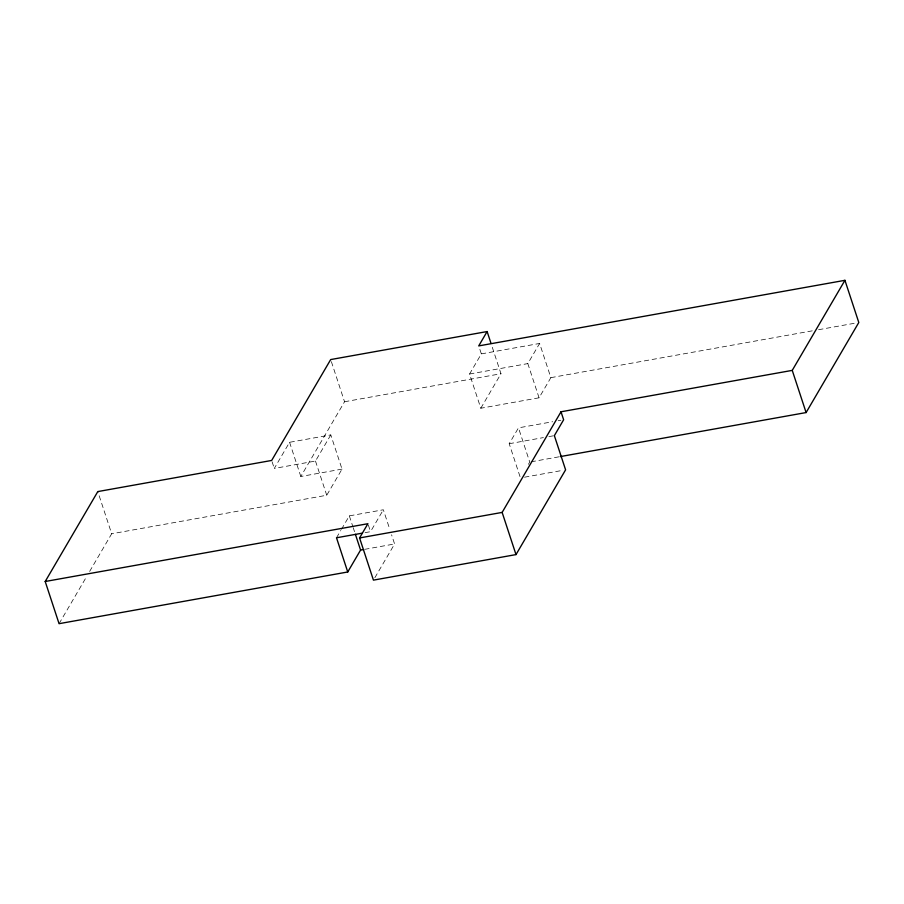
<?xml version="1.0" encoding="UTF-8"?>
<svg xmlns="http://www.w3.org/2000/svg" width="904" height="904" viewBox="0 0 904 904"><rect width="100%" height="100%" fill="white"/><g stroke="black" fill="none" stroke-linecap="round" stroke-linejoin="round"><path stroke-width="0.68" stroke-dasharray="4.52 3.39" d="M59.065 623.681L86.795 576.289M89.643 571.43L111.678 533.767L97.801 491.584M330.785 434.914L315.485 461.051L274.285 468.43L289.574 442.293L330.785 434.914L342.028 469.108L326.739 495.256L111.678 533.767M342.028 469.108L300.817 476.487L344.548 401.749L330.683 359.566M336.503 537.778L340.774 530.478M341.486 529.258L349.328 515.868L383.352 509.766L389.839 529.507M365.08 532.659L370.527 531.688L383.352 509.766M481.346 353.882L539.62 343.452L550.864 377.646L539.066 397.805L480.804 408.235L469.56 374.03L481.346 353.882L479.165 347.226M374.855 577.712L394.596 543.971L391.568 534.761M480.804 408.235L500.986 373.736L491.889 346.051M539.066 397.805L527.823 363.6L539.62 343.452M520.015 476.611L509.201 443.717L518.478 427.852L552.694 421.727M528.399 464.317L529.733 462.057L518.478 427.852M469.56 374.03L527.823 363.6M344.548 401.749L500.986 373.736M550.864 377.646L813.024 330.706M818.572 329.711L856.02 322.999M558.163 420.744L560.898 420.258M509.201 443.717L543.406 437.592M548.875 436.609L554.355 435.638M531.111 461.808L558.898 456.836M524.546 477.188L562.864 470.329M364.651 549.338L394.596 543.971M368.346 525.032L370.527 531.688M349.328 515.868L352.786 526.388M353.215 527.699L354.515 531.654M315.485 461.051L326.739 495.256M289.574 442.293L300.817 476.487M272.093 461.786L274.285 468.43"/><path stroke-width="1.36" d="M355.385 534.275L360.572 550.061L347.746 571.983L59.065 623.681L45.2 581.498L97.801 491.584L271.663 460.452L330.683 359.566L487.12 331.553L491.019 343.418M487.12 331.553L478.724 345.904L844.935 280.319L792.243 370.38L561.011 411.783L563.633 419.761L554.355 435.638L565.599 469.843L516.003 554.593L373.442 580.131L359.577 537.948L367.905 523.71L45.2 581.498M516.003 554.593L502.138 512.41L561.011 411.783M560.288 456.588L806.108 412.563L858.8 322.502L844.935 280.319M362.368 533.145L336.503 537.778L347.746 571.983M359.577 537.948L502.138 512.41M360.572 550.061L363.295 549.575M792.243 370.38L806.108 412.563"/></g></svg>
